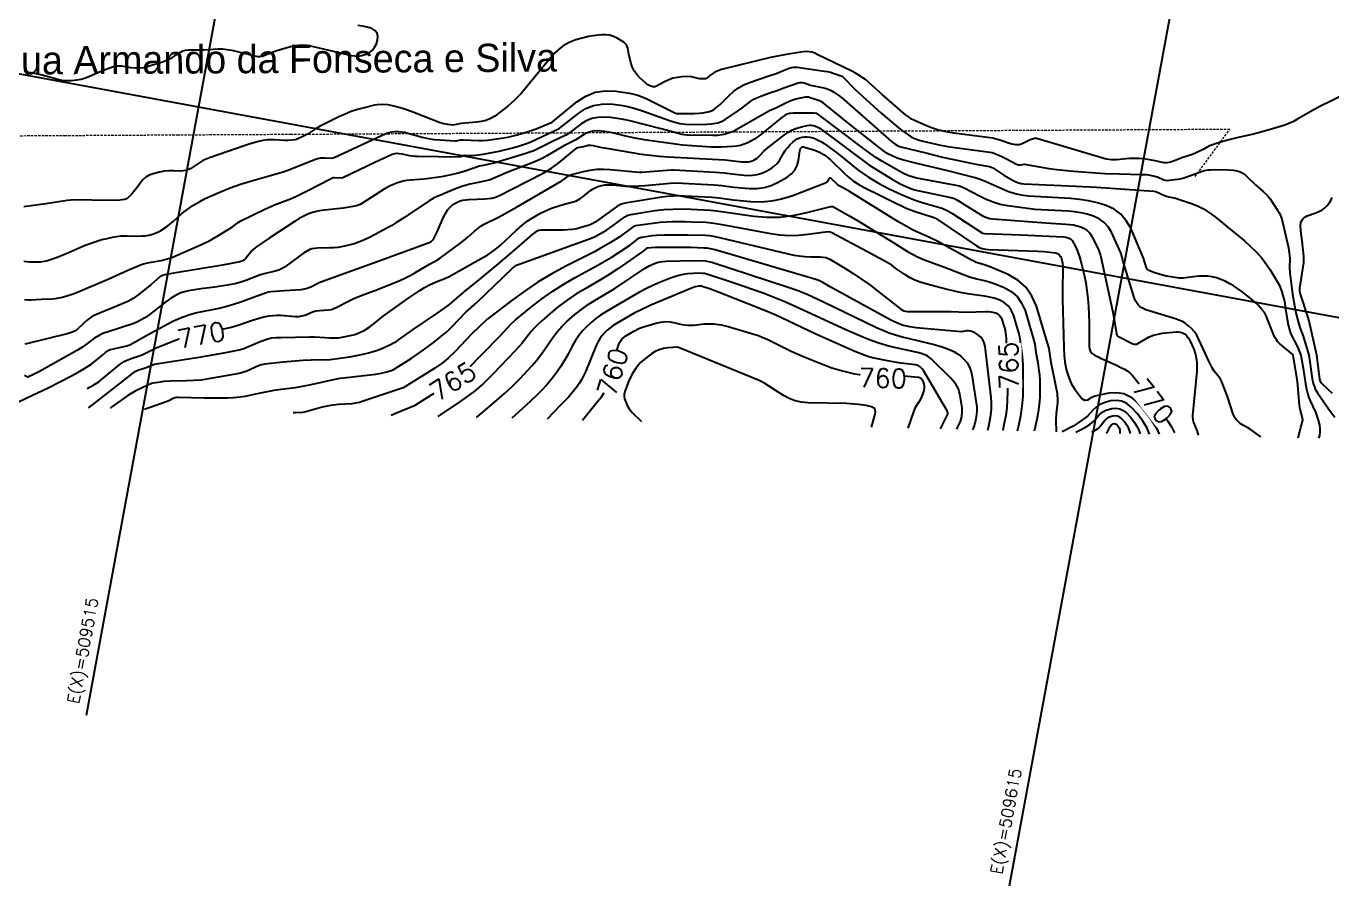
# Model space of a CAD drawing. Header units: centimetres. Extents: x 0 to 1302389, y -144212 to 85618.
# Drawn here: x 366340 to 380202, y -97477 to -88355 of the extents above; entities that cross this region are included whole.
import ezdxf

# ---------------------------------------------------------------- set-up
doc = ezdxf.new("R2010")
doc.units = ezdxf.units.CM
doc.header["$LTSCALE"] = 4
doc.linetypes.add('Contínua', pattern=[0])
doc.linetypes.add('DASHED', pattern=[19.05, 12.7, -6.35])
for name, color, linetype in [('CANEVA', 252, 'Continuous'), ('CURVAS-INTERMEDIARIAS', 39, 'Continuous'), ('CURVAS-MESTRA', 34, 'Continuous')]:
    doc.layers.add(name, color=color, linetype=linetype)
doc.layers.add('K-ALINHAMENTO', color=10, linetype='Continuous', lineweight=9)
doc.layers.add('textos', color=2, linetype='Continuous', lineweight=9)
doc.styles.add('EC_NOMES', font='GOTHIC.TTF')
doc.styles.add('L50', font='ROMANS.SHX', dxfattribs={"height": 1.25})
doc.styles.add('Padrão', font='simplex.shx')

msp = doc.modelspace()

# ---------------------------------------------------------------- linework, layer by layer
at = {"layer": 'CURVAS-INTERMEDIARIAS'}
for points, elevation in [([(366339.953, -88838.298), (366391.082, -88845.552), (366511.403, -88872.062), (366588.427, -88891.061), (366702.421, -88923.842), (366740.792, -88930.757), (366779.72, -88933.061), (366819.012, -88932.302), (366879.491, -88925.148), (366924.901, -88916.123), (366969.166, -88902.59), (367012.67, -88886.047), (367125.338, -88836.895), (367189.708, -88810.818), (367256.384, -88785.694), (367287.8, -88777.369), (367320.239, -88775.242), (367353.062, -88777.463), (367448.975, -88793.344), (367496.637, -88798.244), (367543.98, -88798.556), (367590.874, -88791.975), (367637.452, -88780.794), (367788.766, -88732.455), (367822.023, -88720.253), (367854.406, -88706.248), (367885.492, -88689.561), (367962.293, -88640.179), (368002.471, -88618.269), (368030.865, -88608.524), (368060.706, -88605.269), (368226.058, -88606.752), (368325.691, -88597.83), (368375.315, -88595.289), (368424.712, -88596.061), (368473.784, -88601.831), (368522.631, -88610.903), (368781.741, -88673.243), (368801.08, -88676.197), (368820.289, -88676.785), (368839.269, -88673.835), (368858.109, -88668.517), (368981.617, -88621.803), (369035.825, -88603.113), (369145.711, -88570.23), (369203.082, -88559.107), (369259.296, -88553.922), (369315.662, -88557.127), (369372.121, -88565.923), (369673.382, -88636.443), (369790.101, -88665.227), (369828.715, -88671.264), (369867.03, -88672.554), (369904.938, -88666.724), (369948.634, -88653.805), (369984.736, -88633.99), (370015.879, -88609.358), (370039.606, -88577.528), (370058.386, -88540.872), (370071.465, -88503.862), (370074.34, -88463.489), (370066.609, -88428.473), (370042.966, -88401.516), (370008.736, -88379.92), (369960.336, -88366.674), (369911.57, -88355.184), (369862.267, -88346.331)], 77339.331), ([(380349.836, -89071.327), (380066.37, -89210.929), (379970.73, -89263.256), (379830.004, -89346.783), (379788.715, -89368.62), (379746.269, -89387.942), (379702.421, -89403.822), (379597.521, -89437.2), (379447.117, -89481.157), (379371.147, -89500.246), (379193.988, -89539.697), (379095.048, -89563.635), (378997.389, -89592.381), (378922.555, -89616.403), (378901.125, -89625.043), (378841.324, -89660.68), (378762.149, -89699.751), (378710.029, -89719.486), (378620.934, -89750.097), (378520.686, -89788.469), (378488.27, -89798.698), (378454.763, -89804.408), (378420.949, -89804.761), (378404.224, -89802.523), (378325.782, -89784.346), (378248.9, -89769.406), (378200.731, -89762.314), (378152.433, -89758.005), (378103.945, -89757.856), (378055.329, -89760.482), (377915.113, -89773.644), (377890.993, -89774.845), (377866.937, -89774.05), (377804.947, -89764.912), (377768.754, -89755.643), (377080.972, -89549.001), (377069.224, -89546.598), (377057.488, -89545.607), (377045.76, -89546.714), (377022.421, -89553.126), (376999.647, -89562.075), (376914.041, -89602.767), (376897.383, -89609.004), (376880.409, -89613.217), (376862.966, -89614.424), (376845.199, -89613.605), (376792.031, -89602.468), (376665.184, -89560.584), (376623.904, -89548.896), (376602.896, -89544.61), (376190.202, -89491.15), (376125.106, -89479.289), (376060.509, -89465.007), (376005.819, -89450.254), (375951.963, -89432.797), (375899.2, -89412.278), (375770.179, -89357.253), (375740.729, -89341.162), (375712.817, -89322.345), (375673.088, -89291.119), (375428.651, -89081.897), (375249.617, -88922.538), (375224.435, -88902.381), (375197.738, -88884.284), (375145.718, -88853.373), (375104.519, -88832.031), (374739.542, -88654.768), (374712.051, -88642.667), (374683.742, -88632.634), (374654.68, -88626.131), (374618.983, -88624.717), (374565.215, -88629.229), (374390.977, -88659.063), (374240.96, -88688.527), (373722.903, -88815.712), (373675.572, -88831.791), (373653.281, -88842.957), (373598.031, -88878.37), (373568.866, -88904.473), (373561.018, -88909.429), (373552.241, -88912.449), (373524.915, -88915.368), (373487.642, -88914.089), (373402.282, -88892.871), (373358.365, -88890.688), (373303.851, -88893.146), (373255.267, -88898.727), (373207.889, -88908.584), (373162.309, -88924.845), (373117.934, -88945.391), (373032.841, -88992.198), (373013.581, -88998.745), (372993.249, -88998.314), (372972.89, -88992.648), (372953.613, -88983.98), (372934.923, -88972.41), (372918.017, -88958.97), (372858.429, -88905.712), (372824.658, -88869.394), (372795.955, -88830.049), (372774.866, -88786.141), (372758.848, -88739.197), (372738.129, -88652.02), (372726.58, -88588.996), (372720.933, -88569.528), (372712.401, -88551.959), (372699.55, -88537.251), (372683.834, -88524.446), (372615.854, -88482.986), (372575.859, -88463.903), (372534.633, -88450.502), (372491.557, -88445.627), (372447.248, -88446.443), (372356.685, -88457.952), (372311.624, -88466.19), (372177.128, -88501.5), (372141.053, -88513.374), (372106.071, -88527.568), (372072.712, -88545.265), (372040.442, -88565.291), (372010.038, -88588.225), (371980.989, -88612.657), (371953.97, -88639.318), (371928.301, -88667.455), (371826.659, -88789.153), (371631.239, -89028.609), (371598.162, -89065.959), (371528.207, -89137.148), (371453.796, -89203.654), (371375.227, -89265.185), (371314.613, -89309.56), (371289.992, -89325.434), (371264.412, -89339.257), (371237.379, -89349.973), (371209.381, -89358.616), (371151.504, -89370.122), (371122.254, -89373.8), (370961.311, -89386.307), (370936.845, -89390.261), (370872.585, -89404.44), (370815.417, -89398.553), (370761.641, -89388.621), (370735.461, -89380.836), (370455.331, -89270.426), (370348.361, -89233.632), (370242.323, -89202.169), (370184.793, -89189.952), (370126.123, -89186.048), (370067.301, -89189.829), (370038.234, -89194.494), (369927.996, -89220.613), (369859.367, -89239.953), (369791.802, -89262.207), (369725.842, -89288.831), (369660.954, -89318.37), (369455.655, -89420.081), (369411.667, -89444.348), (369328.13, -89500.067), (369283.609, -89523.212), (369209.944, -89555.994), (369194.07, -89560.177), (369159.106, -89565.384), (369121.728, -89568.788), (369084.21, -89568.01), (368972.08, -89559.979), (368924.685, -89560.276), (368901, -89561.81), (368853.974, -89568.063), (368807.655, -89578.279), (368720.413, -89602.756), (368654.729, -89624.1), (368288.584, -89750.519), (368252.445, -89764.884), (368217.4, -89781.337), (368184.008, -89800.912), (368122.285, -89844.322), (368087.264, -89866.13), (368049.221, -89882.08), (368009.128, -89891.347), (367988.687, -89893.044), (367906.79, -89890.607), (367855.67, -89890.936), (367804.966, -89894.604), (367754.868, -89903.28), (367688.121, -89920.334), (367647.923, -89937.03), (367611.241, -89958.502), (367579.832, -89987.149), (367551.95, -90020.573), (367519.83, -90067.008), (367499.612, -90093.395), (367455.35, -90143.07), (367416.868, -90180.82), (367406.877, -90187.448), (367384.14, -90195.593), (367359.479, -90199.339), (367334.584, -90201.004), (367217.873, -90203.235), (366854.749, -90199.166), (366814.513, -90200.096), (366774.535, -90204.519), (366550.609, -90239.275), (366314.466, -90271.145)], 77339.331), ([(366324.108, -91255.451), (366357.188, -91258.966), (366390.448, -91258.815), (366504.726, -91251.706), (366616.075, -91248.546), (366652.758, -91244.679), (366688.994, -91237.801), (366724.932, -91228.912), (366838.373, -91195.825), (366867.847, -91185.499), (367219.204, -91034.609), (367411.206, -90948.32), (367555.688, -90888.138), (367585.606, -90878.097), (367646.921, -90862.959), (367772.549, -90840.545), (367814.136, -90830.814), (367885.595, -90808.276), (367945.519, -90785.361), (368201.025, -90671.974), (368299.11, -90624.679), (368393.162, -90569.808), (368529.52, -90482.879), (368593.009, -90438.468), (368619.286, -90422.24), (368868.848, -90299.718), (368978.682, -90252.191), (369146.073, -90186.987), (369203.092, -90161.144), (369338.604, -90094.157), (369569.797, -89973.249), (369599.781, -89962.581), (369615.484, -89960.748), (369683.153, -89964.105), (369701.047, -89959.575), (370043.259, -89798.332), (370225.977, -89714.24), (370240.59, -89708.871), (370255.472, -89705.063), (370270.763, -89703.6), (370302.06, -89705.407), (370333.226, -89710.505), (370407.69, -89727.227), (370437.889, -89732.075), (370468.35, -89734.843), (370498.98, -89736.203), (370935.282, -89740.095), (370956.098, -89736.754), (370993.783, -89725.269), (371072.534, -89726.406), (371111.785, -89723.672), (371193.237, -89714.139), (371361.967, -89680.652), (371460.149, -89658.235), (371557.236, -89631.492), (371653.229, -89601.121), (371692.562, -89584.498), (372000.605, -89441.388), (372206.276, -89278.236), (372283.475, -89230.438), (372364.545, -89195.811), (372451.45, -89180.951), (372542.225, -89179.271), (372649.174, -89193.075), (372728.205, -89207.955), (372805.932, -89228.575), (372882.799, -89253.028), (373170.504, -89357.216), (373225.472, -89374.139), (373281.313, -89386.996), (373338.903, -89394.005), (373426.128, -89397), (373570.199, -89394.137), (373611.422, -89391.92), (373638.707, -89388.78), (373681.792, -89379.559), (373702.78, -89373.311), (373723.163, -89365.674), (373761.478, -89344.798), (373904.015, -89249.322), (373937.036, -89225.553), (374033.425, -89151.117), (374067.248, -89129.483), (374103.184, -89111.553), (374140.525, -89096.112), (374254.378, -89056.017), (374292.348, -89044.584), (374383.258, -89009.301), (374535.972, -88956.457), (374554.407, -88952.291), (374582.802, -88953.624), (374601.37, -88958.067), (374665.411, -88980.517), (374791.096, -89004.987), (374823.476, -89013.167), (374854.931, -89023.669), (374885.003, -89037.655), (374914.159, -89053.966), (374969.458, -89092.253), (375021.638, -89134.697), (375528.026, -89579.534), (375565.004, -89608.59), (375584.138, -89619.35), (375604.406, -89627.867), (375625.461, -89634.148), (375906.849, -89701.808), (376070.084, -89744.494), (376152.724, -89764.247), (376420.765, -89820.929), (376568.783, -89844.649), (376601.311, -89859.88), (376718.14, -89935.751), (376826.986, -89997.671), (376864.309, -90014.152), (376903.913, -90024.102), (376931.012, -90026.857), (377410.498, -90048.09), (377703.658, -90063.094), (378311.054, -90104.597), (378333.145, -90108.292), (378425.974, -90152.396), (378448.138, -90160.523), (378470.907, -90166.746), (378540.572, -90181.579), (378586.103, -90195.218), (378721.247, -90241.837), (378780.957, -90265.899), (378838.585, -90293.772), (378893.081, -90327.35), (378964.124, -90379.501), (379087.496, -90479.648), (379272.737, -90634.427), (379334.796, -90688.628), (379393.853, -90746.076), (379449.933, -90806.368), (379484.779, -90848.5), (379516.612, -90892.953), (379546.427, -90938.949), (379622.493, -91065.8), (379641.233, -91100.589), (379657.738, -91136.282), (379670.911, -91173.336), (379681.859, -91211.297), (379697.371, -91277.222), (379709.198, -91358.55), (379738.15, -91523.189), (379747.192, -91562.47), (379758.841, -91600.803), (379774.401, -91637.72), (379831.256, -91745.01), (379859.201, -91809.198), (379871.885, -91846.263), (379880.464, -91884.485), (379897.522, -91984.242), (379922.497, -92148.846), (379933.419, -92205.825), (379943.433, -92248.073), (379955.554, -92289.615), (379970.828, -92330.108), (380026.623, -92452.576), (380042.641, -92493.267), (380056.001, -92534.906), (380070.167, -92587.985), (380075.287, -92625.011), (380075.709, -92661.636), (380069.094, -92697.67), (380059.522, -92727.84)], 77140.003), ([(379844.719, -92722.527), (379871.765, -92614.542), (379887.139, -92561.974), (379892.012, -92535.814), (379889.505, -92509.324), (379866.285, -92417.855), (379859.061, -92376.963), (379836.866, -92127.284), (379791.274, -91845.918), (379788.485, -91840.224), (379650.723, -91726.017), (379624.179, -91699.517), (379613.039, -91684.487), (379594.092, -91651.809), (379578.124, -91617.431), (379505.06, -91427.851), (379485.806, -91394.64), (379460.107, -91361.972), (379419.317, -91316.625), (379397.431, -91295.414), (379328.099, -91234.883), (379246.586, -91170.116), (379154.877, -91108.208), (379112.611, -91084.024), (379069.321, -91062.093), (379024.467, -91043.531), (378978.586, -91027.233), (378931.616, -91015.68), (378884.259, -91008.028), (378836.319, -91006.227), (378787.993, -91008.328), (378729.538, -91014.508), (378624.254, -91028.619), (378603.272, -91029.68), (378582.29, -91028.592), (378445.63, -91006.148), (378378.53, -90990.765), (378313.507, -90968.144), (378259.93, -90946.158), (378250.367, -90940.753), (378242.411, -90933.182), (378233.955, -90918.932), (378203.984, -90817.317), (378067.285, -90498.712), (378019.887, -90418.962), (377962.269, -90350.267), (377889.3, -90298.176), (377806.111, -90257.139), (377713.267, -90229.684), (377619.409, -90207.453), (377524.041, -90193.062), (377427.656, -90183.906), (376980.043, -90159.002), (376927.862, -90152.507), (376853.476, -90136.183), (376780.465, -90115.269), (376744.906, -90102.023), (376521.337, -90003.478), (376468.551, -89982.367), (376414.699, -89964.394), (376140.967, -89892.655), (375783.293, -89807.388), (375644.651, -89771.747), (375587.651, -89753.973), (375532.732, -89730.533), (375488.882, -89708.833), (375470.037, -89697.66), (375443.142, -89678.655), (375094.472, -89406.906), (374820.787, -89182.309), (374797.584, -89164.99), (374781.142, -89154.909), (374763.694, -89146.984), (374662.796, -89114.028), (374646.825, -89109.629), (374630.694, -89107.359), (374614.443, -89108.533), (374523.975, -89126.333), (374491.105, -89135.617), (374459.118, -89147.587), (374382.769, -89183.431), (374299.228, -89226.774), (374232.72, -89251.969), (374181.711, -89283.139), (373879.214, -89455.488), (373848.077, -89471.193), (373816.15, -89484.704), (373783.006, -89494.921), (373749.072, -89502.943), (373679.907, -89514.929), (373629.898, -89515.827), (373358.502, -89511.775), (373331.069, -89509.84), (373304.125, -89504.488), (373081.815, -89444.233), (372748.03, -89360.114), (372680.849, -89345.274), (372613.27, -89333.086), (372545.093, -89324.852), (372476.519, -89319.261), (372409.846, -89322.909), (372345.841, -89335.27), (372285.814, -89360.72), (372228.452, -89394.891), (372097.289, -89493.37), (372070.293, -89511.076), (371937.006, -89575.565), (371773.21, -89658.227), (371731.428, -89676.749), (371688.636, -89692.784), (371645.157, -89707.162), (371307.398, -89807.638), (371273.329, -89815.9), (371191.096, -89832.353), (371154.856, -89841.612), (370999.576, -89894.792), (370965.659, -89905.251), (370896.895, -89922.965), (370766.872, -89950.902), (370699.976, -89962.506), (370564.994, -89977.842), (370415.521, -89989.325), (370379.114, -89993.617), (370343.126, -89999.862), (370307.774, -90009.032), (370272.836, -90020.133), (370238.759, -90033.815), (370205.391, -90048.925), (370173.083, -90066.198), (370141.492, -90084.91), (369903.79, -90236.399), (369886.599, -90246.339), (369859.326, -90258.247), (369830.567, -90265.635), (369705.324, -90285.688), (369608.373, -90298.531), (369477.553, -90312.233), (369436.467, -90318.54), (369396.128, -90327.548), (369356.922, -90340.628), (369318.464, -90356.41), (369268.725, -90380.537), (369243.681, -90393.87), (369195.133, -90423.295), (368932.274, -90596.408), (368775.667, -90704.792), (368745.373, -90729.601), (368731.876, -90743.74), (368669.671, -90823.456), (368653.506, -90836.676), (368641.131, -90844.14), (368630.6, -90849.249), (368608.128, -90856.014), (368425.821, -90890.632), (367887.677, -90979.131), (367814.121, -90992.281), (367785.876, -91000.666), (367772.81, -91007.374), (367760.937, -91016.015), (367666.337, -91095.748), (367530.924, -91206.151), (367477.401, -91244.234), (367419.39, -91275.063), (367352.224, -91304.981), (367266.542, -91341.31), (367110.694, -91403.66), (367069.538, -91422.744), (367030.164, -91444.64), (366993.455, -91470.758), (366958.508, -91499.685), (366870.161, -91582.822), (366823.134, -91605.048), (366777.262, -91620.038), (366345.139, -91726.426), (366327.13, -91729.657)], 77040.339), ([(366257.807, -92339.688), (366408.46, -92271.17), (366565.495, -92196.574), (366720.906, -92118.648), (366874.741, -92037.674), (366952.985, -91991.954), (367026.164, -91943.859), (367095.782, -91890.739), (367155.509, -91841.619), (367186.5, -91813.969), (367212.528, -91796.296), (367231.77, -91787.536), (367252.065, -91781.586), (367410.42, -91747.094), (367442.943, -91736.115), (367635.19, -91625.841), (367843.576, -91512.082), (367899.27, -91484.25), (367997.561, -91442.588), (368077.631, -91413.543), (368137.874, -91396.798), (368389.341, -91347.042), (368471.497, -91327.22), (368552.302, -91302.425), (368618.018, -91280.033), (368705.798, -91249.189), (368870.509, -91187.028), (368908.926, -91175.475), (368938.575, -91170.846), (369081.757, -91159.072), (369261.879, -91148.192), (369296.454, -91143.997), (369313.333, -91139.858), (369362.58, -91121.742), (369452.377, -91076.686), (369506.997, -91052.802), (370117.31, -90835.033), (370617.251, -90650.918), (370639.138, -90639.363), (370658.43, -90622.707), (370669.958, -90608.195), (370704.26, -90538.974), (370768.847, -90389.514), (370791.234, -90343.865), (370818.207, -90300.767), (370834.12, -90281.338), (370851.659, -90263.801), (370871.629, -90249.074), (370893.206, -90236.235), (370931.839, -90217.04), (370961.101, -90205.448), (370976.343, -90201.665), (371007.688, -90197.127), (371039.367, -90194.617), (371210.442, -90188.927), (371248.563, -90185.397), (371285.982, -90178.92), (371322.364, -90168.015), (371358.045, -90154.153), (371497.086, -90086.389), (371836.612, -89910.662), (371878.009, -89887.306), (371918.298, -89862.274), (371956.909, -89834.744), (371994.42, -89805.541), (372177.892, -89653.056), (372186.86, -89647.08), (372196.883, -89643.134), (372256.292, -89632.337), (372308.484, -89617.481), (372340.199, -89616.973), (372361.239, -89620.049), (372435.688, -89638.167), (372478.58, -89646.343), (372869.197, -89711.779), (372964.771, -89725.438), (373060.89, -89734.495), (373157.291, -89741.04), (373690.635, -89769.129), (373762.715, -89774.84), (373939.633, -89793.541), (373983.824, -89795.774), (374005.512, -89794.631), (374026.642, -89791.236), (374046.938, -89784.454), (374066.687, -89775.423), (374100.605, -89754.972), (374116.399, -89742.828), (374130.569, -89728.824), (374170.084, -89683.066), (374200.313, -89656.308), (374390.46, -89509.221), (374432.671, -89480.805), (374476.75, -89456.373), (374523.649, -89437.914), (374572.42, -89423.418), (374632.288, -89409.858), (374652.508, -89407.005), (374672.617, -89406.341), (374692.565, -89408.961), (374712.41, -89413.782), (374750.385, -89429.866), (374768.151, -89440.242), (375285.238, -89824.684), (375360.849, -89873.554), (375528.725, -89975.616), (375620.297, -90026.745), (375714.984, -90071.872), (375771.056, -90090.224), (376157.086, -90171.719), (376194.24, -90183.03), (376228.657, -90200.981), (376362.979, -90287.938), (376452.539, -90343.043), (376499.726, -90370.437), (376527.886, -90382.752), (376572.498, -90394.894), (376603.075, -90398.9), (377165.478, -90442.673), (377376.825, -90454.293), (377417.853, -90458.182), (377458.46, -90464.293), (377498.424, -90473.722), (377537.959, -90485.361), (377573.893, -90502.508), (377605.952, -90524.169), (377632.194, -90552.58), (377654.57, -90585.516), (377707.81, -90687.963), (377725.556, -90727.25), (377732.655, -90747.584), (377744.263, -90789.214), (377759.118, -90852.443), (377875.62, -91390.865), (377899.033, -91510.099), (377917.252, -91618.929), (377920.34, -91629.432), (377929.513, -91643.034), (377942.678, -91652.804), (378087.763, -91725.441), (378102.862, -91730.115), (378110.68, -91730.424), (378126.582, -91727.736), (378141.718, -91721.947), (378219.677, -91675.576), (378263.157, -91653.182), (378307.977, -91634.785), (378354.812, -91622.374), (378402.998, -91613.954), (378547.985, -91598.338), (378571.283, -91598.293), (378593.835, -91601.303), (378615.286, -91608.903), (378636.009, -91619.562), (378654.449, -91634.136), (378670.832, -91650.459), (378684.131, -91669.385), (378695.357, -91690.035), (378735.147, -91781.728), (378754.897, -91838.321), (378766.105, -91897.207), (378768.587, -91927.229), (378769.798, -91957.27), (378767.106, -92017.39), (378721.588, -92487.395), (378721.505, -92502.551), (378724.55, -92532.759), (378731.84, -92562.159), (378767.014, -92644.161), (378783.276, -92696.274)], 76841.011), ([(379447.92, -92712.713), (379334.841, -92632.889), (379317.269, -92621.901), (379262.509, -92592.49), (379228.364, -92569.501), (379206.868, -92551.281), (379190.332, -92533.754), (379175.912, -92514.865), (379164.647, -92493.933), (379155.486, -92471.647), (379093.327, -92286.129), (379046.158, -92158.605), (379033.289, -92129.127), (379018.435, -92100.843), (379000.576, -92074.346), (378952.267, -92015.225), (378930.054, -91981.133), (378903.405, -91925.678), (378787.405, -91671.473), (378767.148, -91634.144), (378743.84, -91599.181), (378715.946, -91567.749), (378684.993, -91538.671), (378643.407, -91507.295), (378615.164, -91490.159), (378585.07, -91476.513), (378553.751, -91465.216), (378227.88, -91364.914), (378204.828, -91355.447), (378183.335, -91343.633), (378164.218, -91328.285), (378146.67, -91310.581), (378131.768, -91290.244), (378118.621, -91268.965), (378108.13, -91246.251), (378099.395, -91222.594), (377984.036, -90840.249), (377969.619, -90782.716), (377962.235, -90760.302), (377861.607, -90541.895), (377826.462, -90485.631), (377784.318, -90437.135), (377731.68, -90400.302), (377672.05, -90371.248), (377605.852, -90351.694), (377538.939, -90335.849), (377470.944, -90325.581), (377402.234, -90319.022), (377047.439, -90298.776), (376760.832, -90260.749), (376682.341, -90246.019), (376605.826, -90223.171), (376531.503, -90193.501), (376459.604, -90158.391), (376299.787, -90073.161), (376250.133, -90053.531), (376212.139, -90044.689), (375796.353, -89966.76), (375757.366, -89957.968), (375700.408, -89939.361), (375646.386, -89913.643), (375432.379, -89792.571), (375360.017, -89747.514), (375245.013, -89663.791), (374756.792, -89296.842), (374743.598, -89288.436), (374729.259, -89282.169), (374706.377, -89277.436), (374484.269, -89277.44), (374444.715, -89282.58), (374420.322, -89288.717), (374397.492, -89299.287), (374365.749, -89320.414), (374139.82, -89504.351), (374072.708, -89552.796), (374000.354, -89593.016), (373962.236, -89608.607), (373923.318, -89621.06), (373883.191, -89628.811), (373842.267, -89633.414), (373723.24, -89639.626), (373612.052, -89637.799), (373514.478, -89633.105), (373307.656, -89617.122), (373232.318, -89607.656), (372927.772, -89563.154), (372823.965, -89545.947), (372720.992, -89524.283), (372563.465, -89487.567), (372484.326, -89473.163), (372404.158, -89466.525), (372364.865, -89468.886), (372326.851, -89475.841), (372290.778, -89489.682), (372255.987, -89508.107), (372169.715, -89564.151), (372046.919, -89623.2), (371875.554, -89728.463), (371816.807, -89760.26), (371756.136, -89788.206), (371694.186, -89813.584), (371453.089, -89904.6), (371267.522, -89985.186), (371238.647, -89994.133), (371139.527, -90012.626), (371051.336, -90032.357), (370964.519, -90056.619), (370880.08, -90088.192), (370673.499, -90176.704), (370618.975, -90206.818), (370351.708, -90387.995), (370266.778, -90442.757), (370223.388, -90468.614), (370090.693, -90542.02), (369985.652, -90596.635), (369932.218, -90621.671), (369877.854, -90644.224), (369822.088, -90663.062), (369765.394, -90679.408), (369689.007, -90697.073), (369648.168, -90703.689), (369606.949, -90707.255), (369565.476, -90708.797), (369429.448, -90709.71), (369400.738, -90712.495), (369372.93, -90718.791), (369346.774, -90730.136), (369286.579, -90765.112), (369246.036, -90793.005), (369082.995, -90913.396), (369060.098, -90927.947), (369022.519, -90943.689), (368983.237, -90955.204), (368868.957, -90983.291), (368818.726, -90997.791), (368672.149, -91054.17), (368609.659, -91075.121), (368571.815, -91085.766), (368494.677, -91101.245), (368343.263, -91124.055), (368194.293, -91143.02), (368063.814, -91163.718), (368021.779, -91172.798), (367981.048, -91186.346), (367926.571, -91214.615), (367873.973, -91246.261), (367823.979, -91281.864), (367659.108, -91408.211), (367606.679, -91445.037), (367556.285, -91475.945), (367521.07, -91493.704), (367484.671, -91508.711), (367202.395, -91600.877), (367163.312, -91614.172), (367125.475, -91630.048), (367090.005, -91650.669), (367070.983, -91663.665), (366943.03, -91756.393), (366884.783, -91791.962), (366484.01, -92018.016), (366418.094, -92052.686), (366364.807, -92077.749), (366354.583, -92078.779), (366323.813, -92063.417)], 76940.675), ([(367001.65, -92404.878), (367002.375, -92404.428), (367058.556, -92363.805), (367496.624, -92019.725), (367511.606, -92010.877), (367527.669, -92003.912), (367604.978, -91980.65), (367701.895, -91943.193), (367744.488, -91933.121), (368196.901, -91864.321), (368459.795, -91818.865), (368603.57, -91791.208), (368651.587, -91775.256), (368774.087, -91721.433), (368826.201, -91700.086), (368905.043, -91673.571), (368947.98, -91663.663), (368991.976, -91659.273), (369046.434, -91656.956), (369352.223, -91651.54), (369405.354, -91652.069), (369564.511, -91661.965), (369621.38, -91662.557), (369657.805, -91660.639), (369693.99, -91656.012), (369796.91, -91634.998), (369831.348, -91625.73), (369864.947, -91614.362), (369897.301, -91599.804), (369928.816, -91583.145), (369988.938, -91544.234), (370017.687, -91522.909), (370131.258, -91431.772), (370204.249, -91377.835), (370404.328, -91236.292), (370519.807, -91158.805), (370569.948, -91127.566), (370622.513, -91100.596), (370692.043, -91068.854), (370786.578, -91031.454), (370832.735, -91010.425), (371197.393, -90807.436), (371243.171, -90780.064), (371316.253, -90728.82), (371374.238, -90682.987), (371547.737, -90518.372), (371602.903, -90469.971), (371660.453, -90424.898), (371721.583, -90384.805), (371792.362, -90344.222), (371854.933, -90314.165), (371918.649, -90287.126), (371984.096, -90264.593), (372050.703, -90245.061), (372147.403, -90220.355), (372184.318, -90207.551), (372218.594, -90188.788), (372250.724, -90165.949), (372331.652, -90099.441), (372359.081, -90081.42), (372388.453, -90066.767), (372419.118, -90054.381), (372451.036, -90045.752), (372483.291, -90039.74), (372516.02, -90037.637), (372571.837, -90039.868), (372699.961, -90052.009), (372725.591, -90053.499), (372776.967, -90053.158), (372913.417, -90045.461), (373177.335, -90020.363), (373240.208, -90018.029), (373639.465, -90038.116), (373724.599, -90046.675), (373851.889, -90063.82), (374016.156, -90078.531), (374096.754, -90077.739), (374175.348, -90067.769), (374250.929, -90044.036), (374324.506, -90011.126), (374420.395, -89957.395), (374465.099, -89923.055), (374501.455, -89883.037), (374525.278, -89834.502), (374540.753, -89780.29), (374554.718, -89676.422), (374558.347, -89662.315), (374565.19, -89649.461), (374571.049, -89642.162), (374579.259, -89637.161), (374589.281, -89635.526), (374604.582, -89637.572), (374711.89, -89670.445), (374738.546, -89679.99), (374764.446, -89691.098), (374813.206, -89719.573), (374858.422, -89753.961), (374879.73, -89772.703), (375022.875, -89914.285), (375071.805, -89958.744), (375124.633, -89998.501), (375180.481, -90034.092), (375238.447, -90066.112), (375402.199, -90149.626), (375524.731, -90210.203), (375683.001, -90285.427), (375766.143, -90317.719), (375865.941, -90351.09), (375968.951, -90381.112), (375993.365, -90391.216), (376015.999, -90404.923), (376429.98, -90686.82), (376459.192, -90703.485), (376490.64, -90715.395), (376507.031, -90719.497), (376523.556, -90722.762), (376557.147, -90725.925), (377076.395, -90741.934), (377147.972, -90746.195), (377266.809, -90761.536), (377288.766, -90768.095), (377307.955, -90780.639), (377322.742, -90798.147), (377331.864, -90819.159), (377343.685, -90870.284), (377346.782, -90903.997), (377347.155, -90954.984), (377341.841, -91124.068), (377341.428, -91248.124), (377356.198, -91769.459), (377360.281, -91844.482), (377368.096, -91919.212), (377381.299, -91992.98), (377390.699, -92029.226), (377407.882, -92084.351), (377433.732, -92146.328), (377468.482, -92203.796), (377522.713, -92275.463), (377551.479, -92308.647), (377568.591, -92320.808), (377578.594, -92323.334), (377589.331, -92324.081), (377611.013, -92319.4), (377630.598, -92309), (377655.11, -92292.619), (377670.328, -92284.687), (377686.42, -92278.72), (377838.766, -92245.207), (377919.099, -92241.517), (377994.519, -92253.116), (378062.573, -92287.648), (378125.706, -92337.456), (378200.448, -92419.459), (378275.865, -92517.012), (378339.708, -92620.485), (378366.805, -92685.973)], 76641.682), ([(377277.232, -92659.025), (377274.735, -92535.212), (377279.034, -92462.223), (377291.694, -92353.127), (377292.066, -92303.535), (377290.512, -92278.751), (377288.169, -92254.066), (377280.294, -92205.068), (377223.735, -91923.927), (377199.438, -91776.333), (377184.548, -91718.449), (377067.005, -91327.187), (377018.105, -91219.796), (376954.27, -91125.71), (376868.044, -91051.62), (376766.884, -90990.835), (376564.796, -90904.832), (376509.907, -90886.383), (376454.182, -90870.649), (376426.968, -90861.163), (376400.605, -90849.544), (376374.785, -90836.515), (376019.247, -90639.975), (375923.95, -90593.976), (375826.116, -90552.555), (375757.484, -90518.576), (375674.159, -90474.544), (375592.939, -90426.737), (375082.228, -90110.332), (375030.78, -90079.952), (374971.263, -90047.706), (374948.606, -90030.671), (374887.734, -89971.358), (374879.458, -89967.386), (374870.466, -89969.263), (374862.147, -89975.895), (374843.553, -90005.673), (374836.019, -90014.032), (374816.577, -90025.846), (374467.217, -90159.064), (374361.007, -90191.359), (374253.421, -90213.71), (374143.799, -90221.132), (374032.812, -90218.602), (373846.214, -90201.003), (373697.216, -90180.446), (373622.494, -90172.635), (373332.281, -90158.357), (373271.384, -90156.637), (373210.453, -90157.18), (373149.713, -90160.921), (373089.375, -90168.79), (372701.077, -90232.922), (372672.498, -90239.825), (372658.726, -90244.923), (372632.114, -90257.694), (372606.769, -90272.877), (372381.963, -90433.509), (372355.297, -90450.576), (372336.589, -90460.337), (372317.073, -90468.216), (372234.067, -90492.533), (372187.137, -90503.973), (372139.824, -90512.768), (372091.942, -90517.566), (372043.679, -90519.709), (371803.463, -90520.128), (371783.885, -90522.309), (371756.381, -90533.324), (371739.607, -90544.03), (371717.056, -90562.415), (371519.833, -90733.107), (371332.327, -90891.465), (371149.838, -91042.196), (370987.875, -91172.831), (370831.253, -91307.907), (370779.301, -91348.622), (370698.136, -91405.498), (370444.277, -91573.675), (370301.38, -91677.953), (370252.797, -91710.472), (370201.547, -91738.608), (370162.451, -91757.9), (370117.149, -91778.417), (370071.101, -91796.881), (370023.936, -91812.281), (369976.016, -91825.626), (369878.786, -91847.823), (369771.657, -91866.55), (369567.343, -91896.525), (369530.341, -91898.387), (369452.62, -91895.839), (369280.426, -91902.701), (369068.189, -91920.429), (368874.728, -91940.977), (368837.728, -91948.373), (368813.9, -91956.114), (368683.084, -92014.299), (368628.401, -92034.462), (368600.228, -92041.806), (368319.545, -92090.778), (368196.235, -92109.972), (368041.158, -92118.707), (367862.51, -92123.586), (367801.598, -92127.102), (367741.065, -92134.763), (367686.124, -92143.761), (367670.445, -92147.989), (367578.383, -92188.847), (367498.258, -92229.223), (367421.462, -92275.605), (367347.109, -92325.561), (367250.58, -92396.089), (367232.527, -92410.589)], 76542.018), ([(380210.321, -92252.883), (380166.627, -92215.361), (380093.582, -92144.364), (380081.423, -92126.956), (380074.05, -92101.19), (380040.91, -91845.201), (379960.182, -91485.519), (379949.596, -91447.737), (379868.021, -91197.944), (379861.998, -91170.248), (379860.793, -91153.343), (379862.148, -91136.455), (379897.422, -90910.352), (379903.408, -90862.303), (379905.053, -90830.185), (379903.291, -90798.077), (379885.384, -90632.904), (379874.951, -90557.528), (379870.599, -90477.652), (379873.833, -90443.354), (379886.791, -90411.441), (379897.063, -90397.639), (379908.85, -90385.677), (379922.902, -90376.486), (379938.457, -90369.143), (380032.749, -90336.572), (380065.116, -90322.656), (380095.656, -90305.898), (380123.444, -90284.892), (380149.384, -90261.052), (380171.589, -90233.674), (380190.865, -90204.65), (380205.755, -90173.144)], 77339.331), ([(367595.247, -92419.56), (367826.142, -92337.335), (367854.187, -92326.187), (367900.915, -92303.004), (367923.98, -92294.839), (367940.017, -92291.912), (367956.3, -92291.22), (368230.508, -92298.316), (368476.618, -92297.1), (368540.068, -92294.984), (368613.094, -92288.547), (368666.221, -92281.028), (368797.505, -92252.959), (368974.497, -92219.184), (369049.553, -92207.628), (369200.185, -92187.622), (369332.528, -92165.505), (369415.443, -92148.378), (369572.641, -92111.26), (369674.022, -92091.28), (369742.229, -92081.793), (370051.02, -92047.175), (370110.304, -92037.936), (370168.466, -92023.24), (370225.617, -92004.698), (370246.372, -91994.717), (370286.572, -91970.713), (370427.353, -91879.97), (370546.4, -91799.574), (370661.831, -91714.061), (370776.048, -91624.361), (370806.702, -91597.885), (370864.737, -91541.297), (371007.703, -91390.766), (371124.606, -91288.063), (371500.76, -90927.52), (371533.944, -90897.548), (371545.382, -90890.985), (372308.888, -90615.86), (372375.361, -90588.875), (372439.504, -90556.726), (372501.101, -90519.87), (372559.937, -90478.755), (372695.999, -90377.735), (372726.733, -90361.905), (372759.838, -90352.665), (373014.085, -90312.766), (373109.734, -90300.94), (373205.958, -90295.381), (373302.444, -90294.665), (373398.897, -90297.307), (373605.448, -90307.18), (373669.918, -90313.98), (373798.26, -90333.61), (374066.191, -90369.971), (374204.61, -90380.476), (374342.399, -90380.293), (374479.217, -90364.071), (374615.395, -90337.159), (374882.431, -90267.911), (374904.578, -90266.913), (375068.775, -90361.019), (375177.429, -90425.347), (375552.479, -90653.321), (375698.3, -90745.624), (375748.269, -90774.079), (375803.979, -90803.118), (375877.161, -90835.567), (376090.158, -90912.933), (376353.92, -91013.794), (376392.87, -91026.025), (376432.474, -91035.924), (376512.517, -91052.673), (376552.032, -91062.779), (376629.125, -91089.687), (376722.468, -91127.987), (376797.292, -91171.573), (376861.049, -91225.196), (376908.213, -91293.866), (376944.332, -91372.566), (377032.001, -91664.267), (377047.232, -91729.026), (377060.599, -91816.942), (377079.355, -91923.854), (377089.083, -91988.397), (377096.614, -92053.141), (377100.846, -92118.189), (377103.043, -92212.09), (377100.865, -92291.541), (377095.218, -92370.625), (377084.35, -92449.17), (377070.013, -92527.339), (377042.218, -92653.212)], 76442.354), ([(376864.504, -92648.817), (376878.293, -92593.116), (376899.586, -92490.287), (376915.56, -92386.841), (376923.546, -92282.476), (376926.213, -92177.494), (376923.151, -91943.409), (376918.98, -91860.251), (376908.661, -91777.62), (376889.338, -91652.32), (376879.5, -91610.216), (376821.862, -91418.601), (376798.477, -91368.188), (376767.9, -91324.453), (376726.519, -91290.763), (376677.942, -91263.761), (376617.043, -91242.845), (376566.287, -91228.909), (376514.534, -91219.27), (376356.85, -91199.815), (376255.343, -91180.418), (376104.26, -91144.588), (375890.724, -91090.494), (375831.657, -91072.115), (375774.365, -91049.827), (375719.712, -91021.652), (375666.835, -90989.569), (375572.94, -90925.444), (375529.057, -90892.569), (375441.382, -90841.906), (375263.725, -90744.453), (374894.084, -90548.106), (374875.638, -90541.03), (374856.027, -90538.614), (374825.828, -90540.242), (374638.313, -90566.571), (374539.666, -90575.644), (374441.16, -90578.298), (374342.869, -90571.343), (374244.717, -90557.979), (373750.277, -90465.877), (373642.639, -90447.355), (373561.213, -90439.897), (373399.392, -90433.785), (373333.513, -90432.422), (373201.705, -90432.766), (373070.225, -90439.343), (372939.469, -90454.516), (372810.576, -90474.139), (372794.817, -90479.022), (372772.643, -90490.372), (372634.73, -90593.787), (372531.764, -90658.677), (372426.248, -90719.477), (372372.642, -90748.353), (372070.665, -90902.14), (371922.305, -90982.605), (371777.283, -91068.379), (371637.27, -91162.091), (371500.597, -91261.103), (371232.622, -91467.517), (371064.236, -91627.218), (370955.56, -91745.245), (370889.465, -91813.641), (370819.179, -91877.736), (370777.348, -91912.435), (370745.141, -91937.448), (370678.113, -91983.953), (370379.866, -92172.31), (370343.456, -92191.267), (369917.027, -92335.912), (369877.846, -92347.324), (369837.839, -92355.36), (369797.306, -92360.755), (369656.962, -92370.439), (369570.089, -92380.238), (369484.635, -92398.711), (369308.463, -92446.867), (369273.048, -92452.974), (369200.985, -92457.604), (369173.898, -92458.605)], 76342.69), ([(376548.854, -92641.01), (376560.96, -92597.982), (376572.306, -92544.233), (376582.287, -92482.074), (376588.217, -92419.735), (376588.076, -92357.115), (376583.867, -92294.302), (376521.35, -91755.686), (376511.234, -91716.896), (376495.229, -91681.842), (376470.377, -91652.381), (376439.646, -91626.658), (376407.29, -91606.493), (376386.981, -91596.772), (376366.051, -91590.19), (376344.196, -91588.292), (376321.711, -91589.531), (376268.762, -91597.893), (376188.565, -91592.182), (375788.449, -91555.235), (375720.692, -91545.821), (375654.103, -91530.198), (375621.532, -91519.754), (375589.549, -91507.887), (375527.91, -91478.462), (374869.129, -91117.217), (374797.547, -91073.693), (374754.981, -91052.453), (374725.235, -91041.81), (374627.039, -91015.789), (373654.866, -90727.514), (373605.034, -90716.313), (373571.351, -90711.45), (373537.405, -90709.002), (373395.279, -90704.633), (373022.342, -90704.356), (372977.254, -90706.539), (372932.361, -90711.838), (372925.759, -90715.372), (372880.457, -90750.758), (372715.008, -90866.954), (372623.579, -90929.191), (372530.994, -90989.614), (372436.677, -91047.294), (372273.574, -91141.404), (372176.652, -91200.184), (372082.365, -91262.694), (371992.04, -91330.8), (371904.361, -91402.639), (371813.442, -91481.865), (371774.466, -91518.064), (371737.124, -91555.791), (371702.246, -91595.808), (371602.664, -91720.735), (371531.571, -91800.116), (371295.426, -92048.804), (371200.452, -92141.592), (371150.298, -92185.03), (371098.795, -92226.993), (371045.831, -92267.207), (370937.77, -92344.645), (370709.341, -92496.581)], 76143.362), ([(371120.192, -92506.743), (371166.03, -92469.374), (371333.945, -92328.295), (371418.803, -92253.899), (371501.488, -92177.277), (371580.923, -92097.287), (371708.542, -91959.226), (371757.481, -91902.063), (371804.376, -91843.347), (371848.195, -91782.299), (371932.488, -91657.843), (371977.996, -91598.455), (372028.002, -91542.817), (372081.015, -91489.66), (372166.136, -91414.664), (372234.808, -91360.132), (372306.913, -91310.228), (372381.307, -91263.401), (372589.286, -91137.8), (372764.724, -91023.104), (372901.038, -90930.705), (372954.261, -90898.91), (373010.769, -90873.419), (373040.16, -90863.817), (373069.968, -90856.238), (373100.38, -90851.7), (373131.207, -90849.195), (373426.121, -90841.202), (373549.216, -90845.289), (373584.422, -90851.123), (373618.889, -90860.407), (374417.942, -91119.566), (374525.972, -91157.478), (374632.349, -91199.838), (374804.044, -91279.69), (375368.883, -91552.153), (375434.936, -91581.714), (375501.989, -91608.49), (375570.569, -91631.119), (375640.145, -91650.983), (375979.303, -91733.945), (376065.478, -91758.162), (376149.482, -91789.082), (376189.405, -91808.496), (376227.357, -91830.85), (376262.348, -91857.603), (376299.318, -91891.309), (376328.636, -91927.373), (376352.863, -91965.982), (376369.454, -92008.451), (376380.962, -92053.478), (376427.394, -92350.596), (376431.665, -92392.938), (376432.859, -92435.199), (376429.462, -92477.351), (376423.001, -92519.414), (376415.36, -92555.735), (376402.347, -92602.375), (376393.47, -92624.867), (376387.894, -92637.029)], 76043.698), ([(376219.768, -92632.871), (376231.159, -92607.527), (376258.39, -92549.861), (376266.736, -92525.964), (376273.753, -92494.615), (376278.841, -92450.495), (376275.98, -92406.173), (376252.826, -92257.22), (376246.578, -92229.918), (376237.931, -92203.591), (376225.697, -92178.741), (376211.055, -92154.854), (376193.957, -92132.247), (376157.054, -92089.341), (375948.309, -91885.515), (375916.584, -91860.177), (375899.011, -91850.13), (375880.585, -91841.406), (375841.871, -91827.678), (375802.127, -91817.338), (375592.124, -91772.207), (375497.371, -91748.949), (375403.755, -91722.112), (375311.856, -91689.875), (375221.092, -91654.068), (375041.483, -91576.625), (374680.572, -91412.579), (374464.653, -91310.531), (374376.615, -91273.525), (374163.439, -91189.933), (374062.077, -91152.249), (373857.5, -91082.023), (373566.952, -90987.414), (373540.587, -90980.74), (373520.357, -90978.22), (373474.403, -90976.858), (373421.74, -90979.171), (373362.569, -90984.621), (373315.954, -90991.011), (373269.998, -91000.087), (373225.02, -91013.195), (373180.701, -91028.989), (373058.294, -91078.856), (372987.781, -91109.443), (372918.306, -91142.087), (372850.358, -91177.83), (372783.438, -91215.628), (372492.77, -91386.929), (372439.056, -91421.106), (372387.268, -91457.807), (372338.39, -91498.288), (372291.436, -91541.305), (372248.399, -91588.024), (372208.545, -91637.095), (372173.463, -91689.692), (372141.568, -91744.621), (372094.665, -91834.987), (372055.887, -91904.192), (372014.306, -91971.561), (371968.548, -92036.143), (371919.979, -92098.877), (371867.573, -92159.828), (371814.801, -92217.935), (371759.733, -92273.875), (371645.314, -92381.679), (371497.428, -92516.073)], 75944.034), ([(376048.283, -92628.629), (376123.81, -92473.793), (376125.498, -92465.753), (376122.288, -92445.762), (376117.455, -92436.316), (376036.136, -92300.538), (375869.173, -92014.481), (375852.687, -91991.086), (375832.422, -91970.863), (375808.585, -91956.153), (375781.507, -91948.953), (375625.796, -91930.278), (375503.611, -91910.731), (375324.758, -91873.643), (375286.416, -91863.278), (375248.677, -91850.916), (375137.392, -91807.528), (374724.676, -91622.269), (374581.49, -91556.58), (374351.049, -91445.141), (374297.421, -91420.47), (374188.628, -91374.562), (373699.003, -91179.405), (373605.927, -91144.924), (373505.009, -91112.461), (373483.212, -91112.55), (373443.375, -91119.28), (373422.277, -91126.562), (372972.336, -91316.587), (372883.524, -91356.747), (372796.838, -91401.313), (372606.238, -91509.368), (372572.064, -91531.312), (372539.312, -91555.05), (372508.697, -91581.483), (372479.495, -91609.707), (372453.316, -91640.547), (372429.634, -91673.013), (372409.69, -91707.904), (372392.255, -91744.412), (372277.362, -92024.12), (372258.084, -92066.43), (372236.777, -92107.605), (372212.435, -92147.045), (372183.802, -92188.377), (372127.597, -92257.88), (372097.387, -92290.793), (372002.796, -92386.115), (371941.032, -92450.983), (371871.957, -92525.336)], 75844.37), ([(375314.391, -92610.478), (375354.96, -92470.618), (375357.751, -92449.029), (375353.885, -92427.599), (375348.988, -92418.171), (375342.762, -92410.119), (375334.531, -92404.149), (375324.951, -92399.552), (375302.188, -92392.47), (375257.423, -92380.776), (375175.093, -92368.996), (375092.17, -92361.363), (375050.603, -92359.189), (374642.113, -92351.393), (374572.937, -92344.343), (374505.964, -92330.027), (374442.292, -92304.808), (374380.811, -92272.331), (374183.545, -92148.037), (374143.427, -92125.779), (374122.649, -92116.074), (373265.363, -91764.877), (373254.645, -91762.877), (373154.577, -91769.104), (373107.371, -91776.389), (373061.986, -91788.682), (373019.338, -91808.493), (372978.523, -91833.306), (372919.263, -91876.715), (372863.608, -91925.573), (372814.7, -91979.549), (372775.908, -92041.201), (372743.873, -92107.972), (372697.676, -92231.012), (372690.331, -92259.807), (372689.746, -92289.364), (372694.296, -92308.518), (372709.285, -92351.492), (372722.047, -92381.163), (372737.328, -92409.221), (372756.375, -92434.884), (372777.931, -92458.922), (372872.053, -92550.071)], 75645.041), ([(378266.991, -92683.505), (378240.883, -92619.492), (378191.866, -92539.565), (378133.768, -92464.244), (378072.948, -92397.522), (378024.477, -92359.796), (377972.37, -92334.189), (377914.776, -92326.765), (377853.531, -92331.476), (377804.276, -92343.875), (377766.16, -92357.257), (377730.486, -92374.699), (377698.505, -92398.214), (377668.984, -92425.801), (377607.099, -92494.894), (377507.879, -92565.837), (377456.322, -92597.777), (377339.487, -92660.565)], 76542.018), ([(377485.526, -92664.177), (377540.056, -92636.411), (377587.003, -92610.227), (377631.734, -92580.402), (377674.627, -92548.017), (377733.141, -92480.167), (377753.926, -92460.26), (377776.527, -92443.303), (377801.85, -92430.76), (377828.989, -92421.168), (377864.513, -92412.223), (377908.381, -92408.852), (377949.641, -92414.172), (377986.977, -92432.51), (378021.694, -92459.537), (378066.589, -92508.774), (378107.494, -92561.998), (378141.845, -92618.5), (378166.349, -92679.914), (378166.657, -92681.023)], 76442.354), ([(378063.187, -92678.464), (378056.872, -92653.734), (378043.078, -92617.518), (378023.217, -92584.246), (377999.317, -92552.923), (377970.547, -92521.41), (377949.542, -92505.085), (377926.971, -92494.004), (377902.024, -92490.795), (377875.498, -92492.838), (377837.558, -92504.114), (377822.427, -92511.739), (377808.994, -92522.078), (377796.717, -92534.223), (377746.259, -92600.216), (377728.906, -92616.41), (377709.859, -92631.084), (377669.669, -92657.117), (377650.078, -92668.247)], 76342.69)]:
    msp.add_lwpolyline(points, dxfattribs=dict(at, elevation=elevation))
at = {"layer": 'CURVAS-MESTRA'}
for points, elevation in [([(366315.187, -90848.576), (366377.142, -90854.283), (366448.312, -90857.344), (366492.269, -90855.246), (366535.89, -90848.992), (366557.37, -90844.304), (366599.434, -90831.337), (366678.874, -90801.142), (366782.232, -90758.773), (366910.571, -90702.036), (366966.994, -90679.255), (367090.288, -90635.673), (367144.899, -90619.52), (367200.311, -90606.383), (367256.261, -90595.271), (367346.986, -90581.076), (367378.938, -90578.515), (367410.978, -90578.392), (367507.436, -90582.87), (367571.829, -90580.918), (367600.016, -90578.989), (367641.734, -90573.215), (367682.341, -90563.8), (367721.287, -90548.939), (367759.121, -90530.448), (367830.423, -90484.125), (367896.461, -90430.576), (367995.072, -90343.284), (368032.236, -90313.601), (368110.49, -90259.431), (368192.62, -90211.054), (368234.808, -90188.907), (368298.246, -90157.996), (368402.109, -90111.464), (368507.73, -90069.077), (368615.016, -90031.174), (368723.88, -89998.062), (369017.871, -89915.721), (369069.71, -89899.756), (369137.741, -89875.146), (369411.772, -89767.643), (369437.602, -89759.38), (369463.799, -89753.404), (369490.542, -89750.844), (369517.655, -89750.561), (369585.651, -89754.839), (369610.657, -89747.63), (370160.568, -89495.061), (370192.339, -89483.334), (370224.702, -89474.981), (370257.963, -89471.699), (370291.825, -89471.801), (370325.936, -89475.719), (370359.755, -89481.155), (370393.124, -89488.869), (370545.975, -89533.397), (370608.672, -89547.379), (370672.232, -89556.686), (370736.357, -89562.884), (370894.888, -89572.269), (370908.014, -89571.987), (370952.726, -89562.621), (370981.39, -89559.919), (371143.611, -89567.381), (371185.86, -89566.853), (371238.334, -89563.369), (371337.596, -89552.169), (371452.937, -89531.676), (371540.616, -89512.792), (371626.928, -89488.417), (371669.559, -89474.349), (371753.964, -89443.834), (371925.119, -89374.664), (372186.935, -89158.852), (372282.429, -89099.028), (372382.828, -89057.035), (372490.582, -89041.789), (372603.241, -89044.374), (372744.053, -89066.175), (372789.928, -89075.428), (372834.964, -89087.355), (372878.741, -89103.305), (372921.669, -89121.926), (373226.15, -89275.813), (373245.511, -89282.379), (373431.871, -89282.228), (373486.811, -89279.109), (373523.212, -89274.683), (373596.294, -89259.489), (373622.433, -89250.868), (373638.422, -89242.277), (373708.235, -89185.737), (373743.921, -89151.383), (373802.357, -89091.312), (373851.41, -89047.467), (373903.701, -89008.7), (373960.859, -88977.552), (374021.266, -88951.473), (374233.904, -88876.809), (374301.3, -88855.801), (374429.444, -88802.808), (374465.891, -88792.756), (374485.838, -88789.619), (374526.322, -88791.735), (374620.95, -88803.436), (374817.174, -88830.87), (374848.333, -88836.443), (374879.136, -88843.399), (374909.375, -88852.47), (374998.059, -88886.698), (375009.129, -88893.597), (375024.164, -88906.134), (375127.661, -89013.859), (375184.433, -89067.277), (375414.232, -89274.211), (375500.632, -89349.448), (375575.442, -89412.693), (375633.304, -89458.508), (375724.168, -89520.989), (375756.454, -89539.499), (375773.415, -89547.101), (375808.56, -89559.683), (375862.678, -89574.351), (376048.576, -89616.591), (376124.498, -89631.566), (376200.931, -89643.443), (376547.391, -89688.41), (376596.252, -89696.968), (376647.804, -89715.814), (376698.292, -89737.514), (376747.408, -89762.193), (376853.019, -89819.239), (376874.06, -89826.642), (376896.349, -89827.181), (376919.274, -89823.946), (376933.959, -89819.888), (376940.343, -89819.891), (377196.502, -89865.014), (377283.674, -89877.516), (377458.963, -89895.105), (377790.832, -89917.664), (377943.645, -89923.439), (378180.47, -89927.714), (378234.048, -89930.485), (378287.116, -89938.381), (378321.269, -89945.854), (378356.677, -89957.563), (378419.34, -89984.075), (378430.652, -89987.634), (378453.646, -89991.648), (378476.976, -89990.667), (378591.151, -89973.414), (378620.456, -89967.678), (378663.307, -89954.562), (378826.304, -89895.267), (378850.829, -89887.918), (378888.546, -89880.706), (378914.021, -89878.205), (378957.971, -89877.028), (379105.024, -89878.486), (379158.605, -89883.051), (379210.933, -89895.392), (379235.725, -89905.261), (379259.169, -89917.324), (379280.591, -89932.703), (379300.666, -89950.276), (379390.302, -90039.103), (379474.048, -90109.725), (379520.141, -90153.407), (379546.777, -90185.995), (379626.007, -90305.921), (379645.057, -90339.419), (379660.894, -90374.613), (379667.559, -90392.689), (379677.949, -90429.827), (379739.973, -90706.677), (379750.33, -90761.829), (379757.336, -90817.456), (379752.268, -90919.248), (379754.521, -90972.133), (379784.569, -91198.058), (379808.556, -91339.807), (379823.42, -91410.122), (379846.365, -91503.467), (379861.803, -91551.307), (379896.659, -91645.788), (379956.602, -91845.613), (379968.572, -91915.515), (379994.024, -92096.311), (380004.528, -92146.169), (380015.959, -92183.378), (380025.039, -92205.659), (380049.249, -92247.377), (380185.575, -92441.242), (380233.186, -92505.353)], 77239.667), ([(366989.28, -92198.874), (367058.281, -92160.507), (367111.862, -92127.431), (367137.684, -92108.728), (367338.744, -91942.89), (367381.058, -91913.419), (367403.887, -91901.541), (367437.696, -91887.171), (367476.432, -91873.285), (367538.698, -91854.319), (367570.764, -91842.141), (367721.898, -91769.04), (367775.486, -91746.576), (367944.694, -91680.097), (367996.649, -91662.632), (368089.491, -91639.443), (368157.257, -91624.665), (368344.413, -91588.206), (368504.379, -91552.401), (368557.068, -91538.204), (368609.182, -91522.015), (368722.173, -91482.419), (368800.029, -91456.958), (368879.261, -91436.181), (368919.372, -91428.792), (368959.668, -91423.799), (369000.244, -91422.395), (369041.007, -91423.386), (369200.958, -91434.412), (369235.086, -91434.391), (369268.881, -91429.647), (369301.91, -91420.707), (369380.908, -91387.471), (369417.167, -91377.343), (369454.817, -91372.358), (369554.783, -91365.363), (369580.854, -91360.296), (369605.999, -91351.734), (369630.517, -91340.858), (369769.29, -91268.017), (369819.946, -91244.414), (369897.752, -91213.025), (370068.906, -91148.963), (370307.109, -91052.984), (370362.318, -91028.762), (370415.952, -91001.22), (370468.526, -90971.566), (370620.88, -90881.055), (370700.934, -90837.108), (370739.67, -90813.128), (370940.531, -90666.145), (370986.667, -90629.646), (371031.519, -90591.593), (371096.572, -90533.17), (371130.622, -90504.767), (371166.205, -90478.705), (371204.118, -90456.164), (371363.785, -90377.25), (371547.087, -90276.391), (372018.857, -90000.501), (372042.237, -89985.968), (372105.508, -89939.388), (372129.46, -89927.626), (372259.001, -89895.495), (372328.511, -89882.246), (372398.356, -89873.772), (372468.703, -89872.454), (372539.384, -89875.911), (372847.187, -89905.903), (372872.33, -89905.368), (373191.71, -89880.854), (373217.266, -89880.223), (373656.375, -89903.647), (373752.096, -89912.559), (373895.344, -89929.622), (373999.812, -89937.981), (374051.091, -89936.739), (374101.067, -89929.825), (374149.099, -89914.392), (374195.849, -89893.281), (374248.56, -89863.652), (374282.242, -89840.259), (374312.247, -89813.45), (374336.723, -89781.515), (374377.146, -89709.33), (374399.203, -89674.192), (374424.863, -89641.604), (374452.936, -89610.718), (374482.992, -89581), (374504.083, -89563.602), (374526.661, -89549.022), (374551.459, -89538.663), (374577.741, -89531.133), (374605.08, -89528.034), (374632.245, -89527.689), (374659.157, -89531.454), (374696.054, -89541.299), (374727.014, -89553.058), (374757.033, -89566.67), (374785.629, -89583.049), (374813.276, -89601.27), (374947.308, -89699.899), (374995.025, -89736.766), (375134.596, -89851.823), (375182.161, -89888.743), (375281.345, -89957.098), (375387.78, -90020.489), (375496.475, -90076.31), (375638.823, -90143.902), (375708.321, -90174.565), (375779.399, -90201.335), (375851.608, -90225.11), (376050.141, -90282.951), (376070.773, -90290.268), (376110.841, -90307.966), (376167.288, -90339.492), (376492.042, -90551.69), (376512.782, -90556.281), (376895.161, -90567.767), (377351.457, -90589.389), (377377.993, -90592.669), (377403.858, -90599.473), (377426.58, -90611.656), (377435.816, -90620.477), (377444, -90630.654), (377463.538, -90661.941), (377483.216, -90699.497), (377501.034, -90741.2), (377523.895, -90803.667), (377541.66, -90867.769), (377571.351, -90994.548), (377588.425, -91077.646), (377602.43, -91161.171), (377611.828, -91245.334), (377618.166, -91329.926), (377624.644, -91499.809), (377626.863, -91756.948), (377629.675, -91779.642), (377637.819, -91801.011), (377650.824, -91819.822), (377658.974, -91827.773), (377689.005, -91848.451), (377726.966, -91867.462), (377744.637, -91878.57), (377907.005, -91949.494), (377969.054, -91979.552), (377999.639, -91995.478), (378028.626, -92013.47), (378055.807, -92033.612), (378080.286, -92056.974), (378102.951, -92082.474), (378420.997, -92489.028), (378462.013, -92547.197), (378498.923, -92607.618), (378529.673, -92671.381)], 76741.346), ([(370214.872, -92484.351), (370271.979, -92458.642), (370469.512, -92374.945), (370911.741, -92098.494), (370936.73, -92082.272), (370960.331, -92064.182), (370987.982, -92038.377), (371027.117, -91996.045), (371365.891, -91646.598), (371489.062, -91512.266), (371534.246, -91471.811), (371704.866, -91332.337), (371815.991, -91246.758), (371930.135, -91165.69), (372048.796, -91091.385), (372170.464, -91021.598), (372403.679, -90895.448), (372477.966, -90852.717), (372551.106, -90808.071), (372744.906, -90682.415), (372787.319, -90651.533), (372849.145, -90602.791), (372862.708, -90595.81), (372872.374, -90592.862), (372989.98, -90577.003), (373031.011, -90573.139), (373113.391, -90569.665), (373364.396, -90568.553), (373549.329, -90574.26), (373593.512, -90577.475), (373637.368, -90583.72), (373702.583, -90596.85), (374430.681, -90771.674), (374489.068, -90783.694), (374547.788, -90793.141), (374606.991, -90798.714), (374666.529, -90801.704), (374770.552, -90803.799), (374801.444, -90806.211), (374831.896, -90811.115), (374846.535, -90815.319), (374874.156, -90828.417), (375030.296, -90922.849), (375120.522, -90979.729), (375209.244, -91038.774), (375295.722, -91101.073), (375380.696, -91165.537), (375626.963, -91359.641), (375642.041, -91369.368), (375658.666, -91376.098), (375676.284, -91380.031), (375694.281, -91381.419), (376160.89, -91384.301), (376318.183, -91388.532), (376528.403, -91381.781), (376555.072, -91382.258), (376581.459, -91384.638), (376633.12, -91397.078), (376655.562, -91408.642), (376674.669, -91423.441), (376688.76, -91443.071), (376699.508, -91465.924), (376726.44, -91555.788), (376732.134, -91582.086), (376744.019, -91670.885), (376746.038, -91708.848), (376757.305, -92236.255), (376756.029, -92320.099), (376750.71, -92403.551), (376739.322, -92486.389), (376723.886, -92568.814), (376707.693, -92640.68), (376706.563, -92644.911)], 76243.026), ([(372247.49, -92534.624), (372388.106, -92357.755), (372449.052, -92287.546), (372471.638, -92250.641), (372481.792, -92224.31), (372628.189, -91741.327), (372642.634, -91707.458), (372664.046, -91677.512), (372690.882, -91651.84), (372705.774, -91640.787), (372791.245, -91590.949), (372852.084, -91560.886), (372894.664, -91545.724), (373026.462, -91506.034), (373076.99, -91495.309), (373127.614, -91490.206), (373178.389, -91493.503), (373229.253, -91502.411), (373300.874, -91519.876), (373331.685, -91524.867), (373362.798, -91527.289), (373430.003, -91526.739), (373483.672, -91521.885), (373537.09, -91514.664), (373590.715, -91511.97), (373641.116, -91514.165), (373717.753, -91523.292), (373792.848, -91541.104), (374066.386, -91622.781), (374114.101, -91638.587), (374160.788, -91657.213), (374206.692, -91677.833), (374463.573, -91803.439), (374601.134, -91864.521), (374830.929, -91956.077), (374893.129, -91978.785), (374955.97, -91999.341), (375019.778, -92016.69), (375134.903, -92042.524), (375214.494, -92055.086), (375294.944, -92059.647), (375626.738, -92066.261), (375697.784, -92069.501), (375813.265, -92080.675), (375825.086, -92083.892), (375835.569, -92089.031), (375844.047, -92097.073), (375851.186, -92107.036), (375862.219, -92129.009), (375870.404, -92151.967), (375874.834, -92175.173), (375873.617, -92198.776), (375868.634, -92222.625), (375854.923, -92262.893), (375833.602, -92314.13), (375820.322, -92338.454), (375775.969, -92409.203), (375760.591, -92446.092), (375700.829, -92620.036)], 75744.706), ([(377804.157, -92672.057), (377815.485, -92663.738), (377825.272, -92651.681), (377849.86, -92603.226), (377859.748, -92588.046), (377868.218, -92580.104), (377878.842, -92575.428), (377895.632, -92572.813), (377904.253, -92573.929), (377919.329, -92583.392), (377930.342, -92595.429), (377944.287, -92616.562), (377950.975, -92640.986), (377951.652, -92654.003), (377949.909, -92675.662)], 76243.026)]:
    msp.add_lwpolyline(points, dxfattribs=dict(at, elevation=elevation))
at = {"layer": 'K-ALINHAMENTO', "linetype": 'DASHED', "ltscale": 0.5}
msp.add_lwpolyline([(378750.841, -89951.082), (379117.706, -89450.754), (369151.446, -89505.097), (367955.495, -89511.618), (366759.543, -89518.139), (365563.592, -89524.66), (363171.69, -89537.703), (363174.407, -90036.016)], dxfattribs=at)

# ---------------------------------------------------------------- texts
at = {"layer": 'CANEVA', "color": 2, "style": 'L50'}
for s, p in [('E(X)=509515', (366899.987, -95551.241)), ('E(X)=509615', (376700.634, -97361.386))]:
    msp.add_text(s, height=124.58011, rotation=79.5355948, dxfattribs=at).set_placement(p)
at = {"layer": 'textos', "style": 'EC_NOMES'}
msp.add_text('Rua Armando da Fonseca e Silva', height=298.99226, rotation=0.312413, dxfattribs=at).set_placement((365997.803, -88869.1))

# ---------------------------------------------------------------- next in the draw order: texts
at = {"layer": 'CURVAS-MESTRA', "linetype": 'Contínua', "char_height": 199.3282, "width": 392.51058, "attachment_point": 2, "style": 'Padrão', "bg_fill": 3, "box_fill_scale": 1.2, "bg_fill_color": 256, "bg_fill_true_color": 13158600, "bg_fill_transparency": 0}
for s, insert, rotation in [('770', (368181.582, -91535.625, 75607.495), 11.0233507), ('760', (372473.989, -91997.646, 74610.835), 73.1374266), ('765', (376671.888, -91959.219, 75109.155), 91.2238313), ('765', (370817.323, -92039.454, 75109.156), 32.0107976), ('760', (375435.389, -91990.199, 74610.84), 358.8581731), ('770', (378382.513, -92273.949, 75607.48), 308.0360035)]:
    msp.add_mtext(s, dxfattribs=dict(at, insert=insert, rotation=rotation))

# ---------------------------------------------------------------- next in the draw order: linework, layer by layer
at = {"layer": 'CANEVA'}
for p, q in [((366979.891, -95667.348), (374097.361, -57131.326)), ((376780.538, -97477.493), (383898.008, -58941.471)), ((355828.158, -86931.518), (389762.9, -93199.147))]:
    msp.add_line(p, q, dxfattribs=at)

doc.saveas('drawing.dxf')
